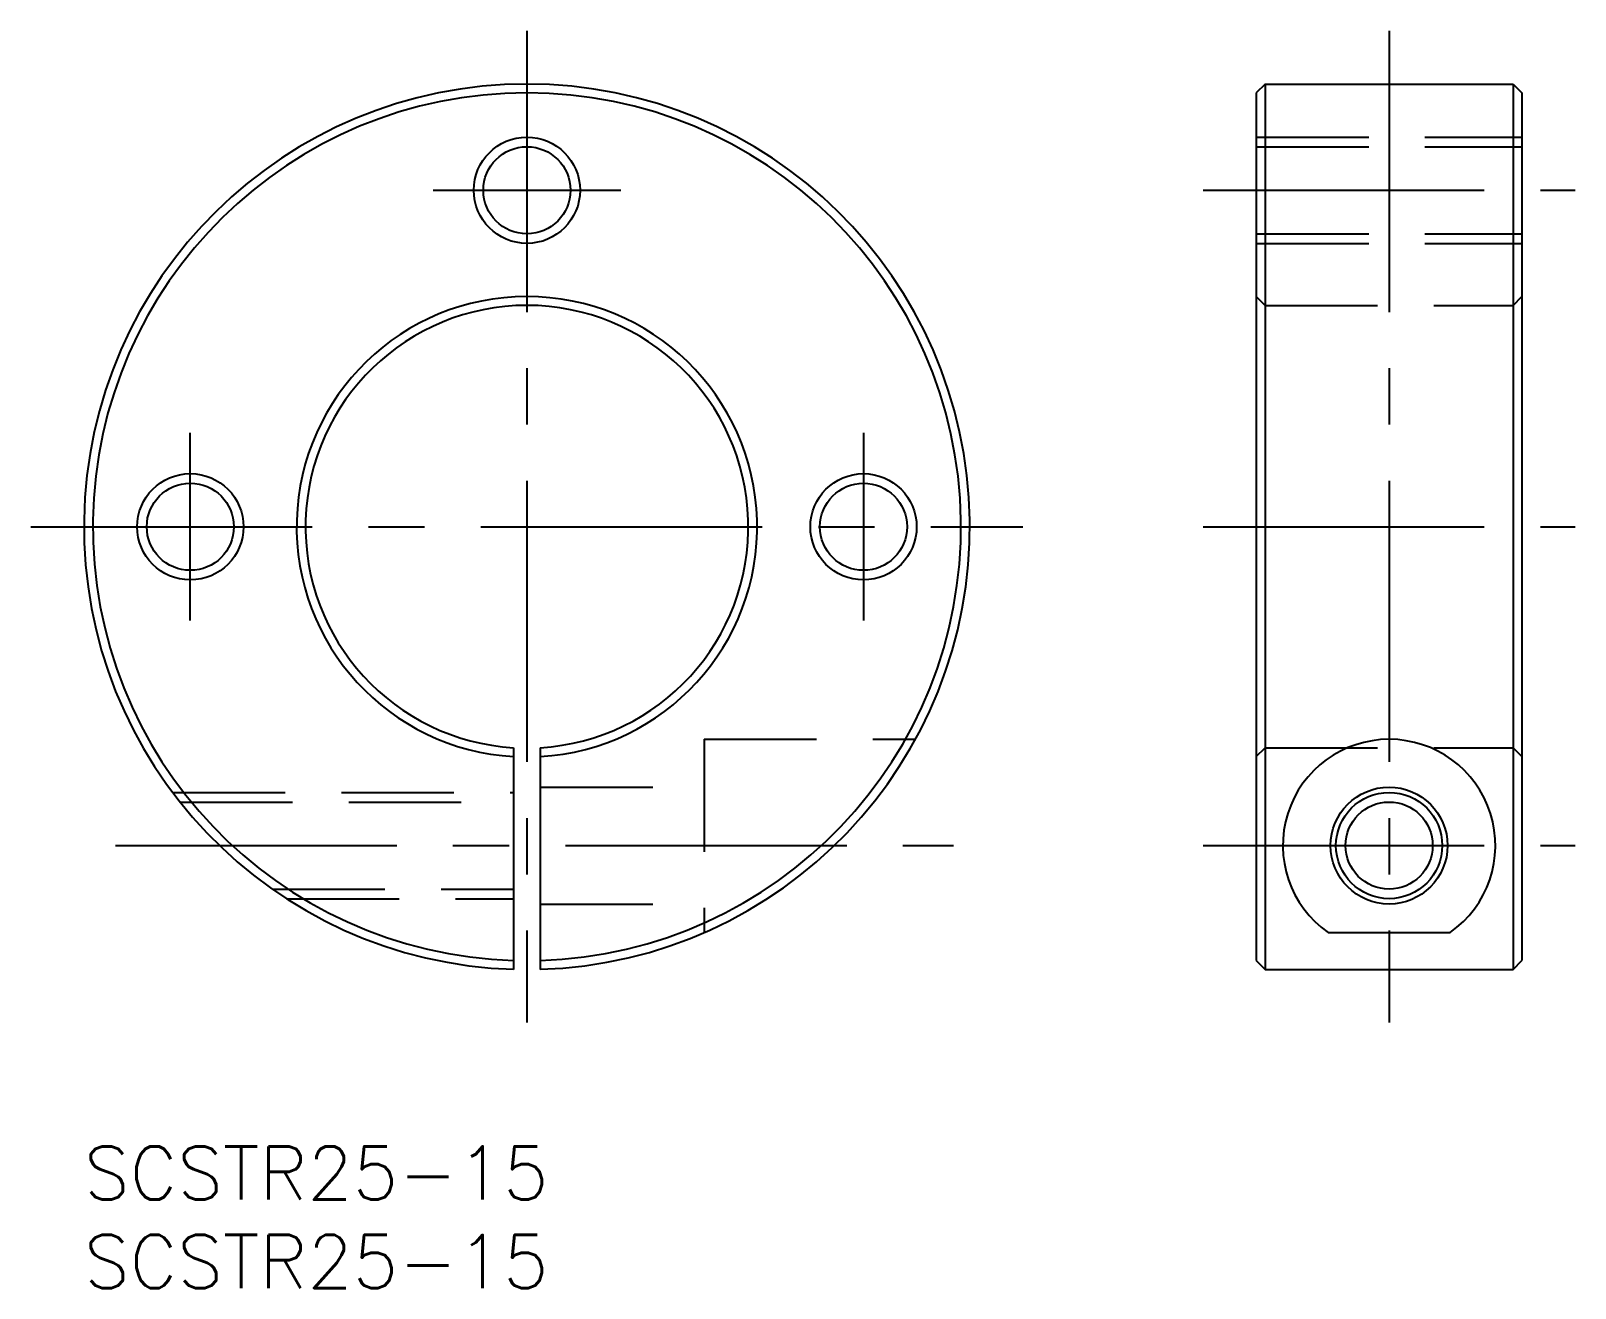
# Model space of a CAD drawing. Extents: x -3 to 84.2, y -8 to 63.
import ezdxf

# ---------------------------------------------------------------- set-up
doc = ezdxf.new("R2010")
doc.units = 0
doc.header["$LTSCALE"] = 0.5
doc.linetypes.add('CENTER', pattern=[50.8, 31.75, -6.35, 6.35, -6.35])
doc.linetypes.add('DASHED', pattern=[19.05, 12.7, -6.35])
for name, color, linetype in [('MSM_CENTER', 1, 'CENTER'), ('MSM_CONTINUOUS', 7, 'CONTINUOUS'), ('MSM_DASHED', 4, 'DASHED'), ('MSM_NARROW', 5, 'CONTINUOUS'), ('MSM_PART_NUMBER', 7, 'CONTINUOUS')]:
    doc.layers.add(name, color=color, linetype=linetype)
doc.styles.get("Standard").update_dxf_attribs({"font": 'txt.shx', "height": 3, "bigfont": 'bigfont.shx'})

# ---------------------------------------------------------------- blocks, each defined once
blk = doc.blocks.new('*U3')
at = {"layer": 'MSM_PART_NUMBER'}
blk.add_text('SCSTR25-15', height=3, dxfattribs=at).set_placement((0, -3))
blk = doc.blocks.new('*U4')
at = {"layer": 'MSM_PART_NUMBER'}
blk.add_text('SCSTR25-15', height=3, dxfattribs=at).set_placement((0, -8))

msp = doc.modelspace()

# ---------------------------------------------------------------- linework, layer by layer
at = {"layer": 'MSM_CENTER'}
for p, q in [((25, 62.989), (25, 6.989)), ((73.669, 62.989), (73.669, 6.989)), ((19.7, 53.989), (30.3, 53.989)), ((63.169, 53.989), (84.169, 53.989)), ((6, 29.689), (6, 40.289)), ((44, 40.289), (44, 29.689)), ((-3, 34.989), (53, 34.989)), ((63.169, 34.989), (84.169, 34.989)), ((1.775, 16.989), (49.075, 16.989)), ((63.169, 16.989), (84.169, 16.989))]:
    msp.add_line(p, q, dxfattribs=at)
at = {"layer": 'MSM_CONTINUOUS'}
for p, q in [((66.669, 59.989), (66.169, 59.489)), ((66.169, 59.489), (66.169, 10.5)), ((66.669, 59.989), (66.669, 10)), ((66.669, 59.989), (80.669, 59.989)), ((80.669, 59.989), (80.669, 10)), ((80.669, 59.989), (81.169, 59.489)), ((81.169, 59.489), (81.169, 10.5)), ((24.25, 22.511), (24.25, 10)), ((25.75, 22.511), (25.75, 10)), ((70.224, 12.076), (77.113, 12.076)), ((66.169, 10.5), (66.669, 10)), ((80.669, 10), (81.169, 10.5)), ((66.669, 10), (80.669, 10))]:
    msp.add_line(p, q, dxfattribs=at)
for centre, radius in [((25, 53.989), 2.458), ((6, 34.989), 2.458), ((44, 34.989), 2.458), ((73.669, 16.989), 3.3), ((73.669, 16.989), 2.458)]:
    msp.add_circle(centre, radius, dxfattribs=at)
for centre, radius, start, end in [((25, 34.989), 25, 271.71913, 268.28087), ((25, 34.989), 24.5, 271.75423, 268.24577), ((25, 34.989), 13, 273.30736, 266.69264), ((25, 34.989), 12.5, 273.43981, 266.56019), ((73.669, 16.989), 6, 305.03385, 234.96615)]:
    msp.add_arc(centre, radius, start, end, dxfattribs=at)
at = {"layer": 'MSM_DASHED'}
for p, q in [((66.169, 56.989), (81.169, 56.989)), ((66.169, 56.447), (81.169, 56.447)), ((66.169, 51.53), (81.169, 51.53)), ((66.169, 50.989), (81.169, 50.989)), ((66.169, 47.989), (66.669, 47.489)), ((80.669, 47.489), (81.169, 47.989)), ((66.669, 47.489), (80.669, 47.489)), ((35, 22.989), (46.932, 22.989)), ((35, 22.989), (35, 12.076)), ((66.169, 22.01), (66.669, 22.511)), ((66.669, 22.511), (80.669, 22.511)), ((80.669, 22.511), (81.169, 22.01)), ((25.75, 20.289), (35, 20.289)), ((5, 19.989), (24.25, 19.989)), ((5.418, 19.447), (24.25, 19.447)), ((10.632, 14.53), (24.25, 14.53)), ((11.435, 13.989), (24.25, 13.989)), ((25.75, 13.689), (35, 13.689))]:
    msp.add_line(p, q, dxfattribs=at)
at = {"layer": 'MSM_NARROW'}
for centre in [(25, 53.989), (6, 34.989), (44, 34.989), (73.669, 16.989)]:
    msp.add_circle(centre, 3, dxfattribs=at)

# ---------------------------------------------------------------- block references
at = {"layer": 'MSM_CONTINUOUS'}
for name in ['*U3', '*U4']:
    msp.add_blockref(name, (0, 0), dxfattribs=at)

doc.saveas('drawing.dxf')
